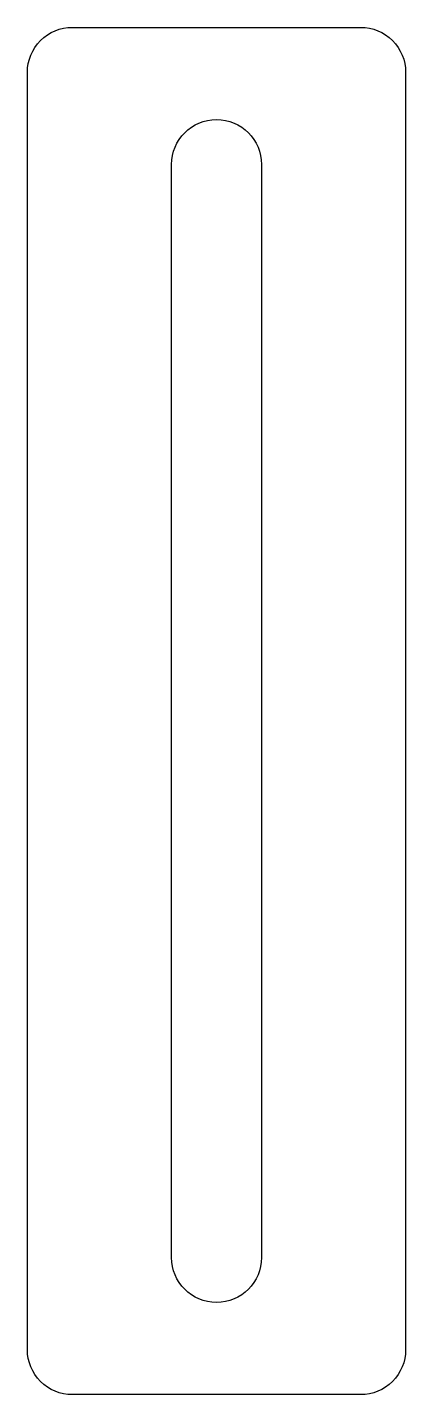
# Model space of a CAD drawing. Header units: millimetres. Extents: x -6.3 to 6.3, y -27.6 to 18.
import ezdxf

# ---------------------------------------------------------------- set-up
doc = ezdxf.new("R2010")
doc.units = ezdxf.units.MM
doc.layers.get('0').update_dxf_attribs({"linetype": 'CONTINUOUS'})

msp = doc.modelspace()

# ---------------------------------------------------------------- linework, layer by layer
for points in [[(-4.799, -27.614, -0.414214), (-6.299, -26.114), (-6.299, 16.486, -0.414214), (-4.799, 17.986), (4.801, 17.986, -0.414214), (6.301, 16.486), (6.301, -26.114, -0.414214), (4.801, -27.614)], [(-1.499, 13.411, -1), (1.501, 13.411), (1.501, -23.039, -1), (-1.499, -23.039)]]:
    msp.add_lwpolyline(points, format="xyb", close=True)

doc.saveas('drawing.dxf')
